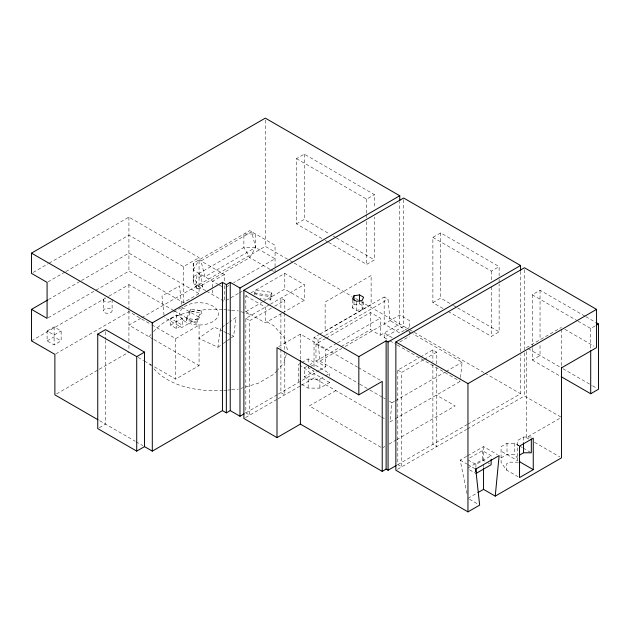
<?xml version="1.0" encoding="UTF-8"?>
<svg xmlns="http://www.w3.org/2000/svg" width="630" height="630" viewBox="0 0 630 630"><rect width="100%" height="100%" fill="white"/><g stroke="black" fill="none" stroke-linecap="round" stroke-linejoin="round"><path stroke-width="0.47" stroke-dasharray="3.15 2.36" d="M205.821 290.776L193.221 283.5L193.221 276.751L243.881 247.503L255.575 247.503L275.058 258.757L233.683 282.642M218.468 284.579L193.221 270.002L193.221 263.253L249.724 230.627L275.058 245.251L275.058 268.396M407.83 330.907L390.017 320.623L388.064 299.25L384.166 296.998L384.166 324.001L399.759 333.002L409.5 327.372M197.781 288.737L196.284 287.981L195.639 286.886L196.97 275.806L197.67 274.948L199.623 274.68L201.206 275.688L202.577 286.886L201.561 288.304L199.112 288.886L197.781 288.737L197.867 286.784M196.654 288.304L196.812 286.374M394.498 401.279L391.962 402.743L390.017 421.872L394.199 419.454M395.041 418.966L460.16 381.37L460.451 378.504M460.546 377.543L462.105 362.25L412.918 333.845M223.146 331.278L214.428 327.151L198.71 338.231L217.901 347.303L220.405 328.411M231.257 337.885L233.612 336.223L236.116 317.331L229.832 321.765M286.264 354.564L284.02 362.738L277.696 369.897M201.254 275.924C200.647 277.546 197.379 277.562 196.97 275.806M186.504 318.268L190.788 309.046L201.435 310.692L201.435 312.945L197.151 322.158L186.504 320.512L186.504 318.268L197.151 319.914L201.435 310.692M186.504 320.512L190.788 311.299L190.788 309.046M254.449 294.808L254.449 293.013L255.875 289.942L271.845 292.407L271.845 296.911L270.42 299.982L260.103 298.384M271.845 292.407L270.42 295.486L270.42 299.982M363.612 301.762L363.612 306.259L362.124 309.472L356.556 310.33L352.485 307.983L353.981 304.77L353.981 301.171M193.221 270.002L199.064 259.875L224.398 274.507L224.398 282.216M195.639 286.886L195.906 286.122C197.584 284.413 201.718 284.303 202.577 286.886M149.05 336.743L150.972 334.569M153.531 331.663C170.1 312.905 199.104 308.227 222.981 309.519M277.066 370.613L273.9 374.196L258.142 383.3L240.999 388.34M221.973 327.301L225.123 325.088M225.902 324.529L229.044 322.316M217.901 347.303L222.611 343.98M223.398 343.421L226.54 341.208M227.328 340.657L230.47 338.436M33.177 272.412L48.282 263.686M49.116 263.206L128.922 217.13L199.064 257.631L199.064 293.627L183.48 302.628L128.922 271.128L47.943 317.882M47.943 281.886L64.992 272.042M65.843 271.546L128.922 235.132L183.48 266.624L199.064 257.631M48.447 299.596L80.632 281.004M81.483 280.515L128.922 253.126L199.064 293.627M321.843 238.518L296.486 223.878L296.486 158.634L304.282 154.137L374.425 194.631L374.425 208.262M47.1 330.978L54.117 326.931L61.134 330.978L61.134 340.885L54.117 344.933L47.1 340.885L47.1 330.978L54.117 335.034L61.134 330.978M31.5 340.877L108.116 296.643M108.943 296.163L128.922 284.626L173.715 310.488M47.1 340.885L54.117 336.829L61.134 340.885M55.731 353.879L128.922 311.622L151.027 324.387M296.486 223.878L304.282 219.382L329.64 234.021M140.86 318.237L128.922 325.127L153.145 339.113M141.711 317.74L265.317 246.377L289.139 260.135M224.398 274.507L212.704 281.256L212.704 288.965M296.486 158.634L366.636 199.135L374.425 194.631M173.455 312.102L177.629 309.692M178.463 309.212L180.968 307.771M170.596 318.386L176.447 315.008L182.29 318.386L182.29 325.135L176.447 328.514L170.596 325.135L170.596 318.386L182.29 325.135M226.083 287.028L229.462 285.075M170.596 325.135L182.29 318.386M56.566 393.9L98.469 369.708M99.264 369.243L128.922 352.123M226.083 300.526L238.754 293.218M239.597 292.73L242.125 291.265M281.523 313.519L265.317 322.875L245.826 311.63L245.826 295.88L250.063 293.43M250.913 292.942L284.799 273.381L304.282 284.626L304.282 300.376L282.366 313.031M151.877 324.883L175.683 338.625L199.064 325.127L199.064 365.62L175.683 379.118L153.531 366.329M245.826 311.63L261.891 302.353M262.702 301.888L284.799 289.131L304.282 300.376M271.435 308.086L249.724 320.623L249.724 415.123L245.826 412.87L245.826 318.37L270.05 304.392M270.396 304.195L304.282 284.626M274.774 306.164L284.799 300.376L284.799 312.189M328.6 242.424L366.636 264.38L374.425 259.875L374.425 217.027M99.304 427.723L105.541 424.116L105.541 340.452M443.048 308.495L432.881 302.628L432.881 237.376L440.677 232.88L499.125 266.624L499.125 278.31M278.673 346.657L300.384 334.12L357.501 367.101M314.023 366.747L314.023 337.499L319.071 334.585M319.914 334.097L384.166 296.998M314.023 337.499L317.922 339.751L324.686 335.845M325.529 335.357L388.064 299.25M336.735 343.287L325.718 349.65L325.718 366.747L315.976 361.124L315.976 344.027L325.348 338.609M326.206 338.121L370.534 312.527L380.276 318.15L380.276 335.247L370.534 329.624L340.641 346.878M300.384 363.376L298.439 364.494L298.439 382.497L300.872 383.906M301.833 362.541L308.18 358.872L314.023 362.25L309.968 364.589M337.578 342.799L380.276 318.15M306.716 366.463L304.282 367.873L300.108 365.463M315.976 361.124L339.791 347.374M308.18 365.172L308.18 367.873L314.023 364.494L329.616 373.495L329.616 376.197M317.922 339.751L319.875 361.124L341.846 348.437M345.224 346.484L399.759 315L409.5 320.623L409.5 327.828M310.519 373.275L304.282 367.873L304.282 376.874L314.023 371.251L308.18 367.873M432.881 302.628L440.677 298.124L452.537 304.975M245.826 412.87L277.562 394.553M278.397 394.065L318.953 370.653M319.796 370.164L325.718 366.747M380.276 335.247L399.759 324.001L399.759 201.632M432.881 237.376L491.337 271.128L499.125 266.624M245.55 417.533L277.287 399.207M278.121 398.727L300.668 385.71M301.502 385.229L314.023 378L380.803 416.548M392.191 337.633L384.166 333.002L384.174 337.499L403.657 326.253L403.657 198.986M304.282 376.874L308.18 379.118L319.875 379.118L324.741 376.307M325.552 375.842L329.616 373.495M301.683 384.371L308.18 388.119L319.875 388.119L329.616 382.497L329.616 379.795M399.759 341.995L409.5 336.373M335.861 390.608L309.338 405.917L382.245 448.009M423.415 359.832L401.704 372.369L401.704 466.869L397.806 464.617L397.806 370.125L419.517 357.588M420.352 357.108L432.881 349.87L436.779 352.123L436.779 363.935M532.255 347.335L532.255 294.753L540.044 290.249L584.947 316.173M424.25 359.352L436.779 352.123M448.127 311.433L491.337 336.373L499.125 331.876L499.125 284.154M395.341 400.79L445.205 372.007M446.048 371.519L462.105 362.25M526.404 347.626L561.48 327.372M532.255 348.311L532.255 359.998L540.044 355.501L540.044 343.815M383.095 447.52L384.788 446.536M389.025 444.095L395.813 440.173M396.656 439.685L455.151 405.917L436.401 395.089M578.001 321.158L590.704 328.498L595.381 325.797M397.806 464.617L466.932 424.707M467.783 424.218L520.561 393.742L520.561 354.588M397.53 469.279L466.57 429.416M467.421 428.928L524.459 395.994L561.48 417.367M466.98 493.581L460.16 460.113L466.838 456.262M467.673 455.773L483.541 446.615L497.487 454.671M469.704 457.978L482.375 450.67L491.14 455.726L491.14 458.427M519.002 445.67L514.797 443.244L507 443.244L501.078 446.662L501.078 462.412L506.591 470.09L517.931 476.642M468.019 467.956L482.375 459.664L487.155 462.428M467.972 459.9L475.941 464.507L491.14 455.726M531.318 437.031L523.522 437.031L517.6 440.449L517.6 460.703L501.078 451.159M526.404 351.532L526.404 437.622L559.81 418.336M501.078 457.916L507 454.49L514.797 454.49L518.033 459.01M467.956 498.362L477.115 493.077M353.981 304.77L359.541 303.904L363.612 306.259M222.981 390.537C199.135 391.828 170.195 387.159 153.61 368.479M223.934 390.45L226.808 390.19M227.761 390.096L230.635 389.836M231.596 389.75L238.29 389.135M518.466 462.176L509.284 462.176L506.591 463.727L506.591 470.09M223.934 309.606L226.808 309.865M227.761 309.952L230.635 310.22M231.596 310.307L238.29 310.921M254.449 293.013L270.42 295.486L271.845 296.911L255.875 294.438L255.875 289.942M190.788 311.299L201.435 312.945M241.046 311.732L251.165 314.709M224.02 331.687L226.635 332.923M227.509 333.341L230.997 334.987M231.871 335.396L233.612 336.223M585.79 316.662L595.114 322.04M532.255 294.753L577.151 320.67M564.819 329.301L594.003 346.154M333.018 235.974L335.554 237.431M336.396 237.919L374.425 259.875M453.38 305.463L456.774 307.416M457.616 307.905L499.125 331.876M528.074 348.587L559.81 366.904M562.921 368.7L591.72 385.332M592.57 385.82L596.807 388.269M325.222 240.471L327.757 241.936M532.255 359.998L561.48 376.874M289.989 260.623L293.391 262.592M294.241 263.08L352.107 296.486M355.509 298.455L359.761 300.912M360.62 301.4L408.736 329.183M409.587 329.671L484.131 372.716M484.982 373.204L520.561 393.742M408.673 331.396L412.067 333.357M269.994 269.325L249.724 257.631L243.881 247.503L243.881 234.006L255.575 234.006L255.575 247.503L249.724 257.631L199.064 286.878L193.221 276.751M270.837 269.813L274.215 271.766M384.174 337.499L389.088 340.342M389.907 340.814L396.412 344.563M397.207 345.027L460.16 381.37M526.404 437.622L528.838 439.023M534.5 442.291L559.794 456.892M284.799 300.376L280.901 298.124L280.901 309.936M397.806 370.125L401.704 372.369M519.845 446.158L522.372 447.615M523.215 448.103L530.539 452.332M517.6 444.953L518.899 445.701M245.826 295.88L265.317 307.125L265.317 322.875M219.311 285.067L222.705 287.028M358.352 367.589L380.52 380.386M315.976 344.027L325.718 349.65M267.025 321.883L273.9 325.86L284.02 337.318L287.508 350.028M206.664 291.265L224.398 301.502L224.398 283.185M245.826 318.37L249.724 320.623M319.875 361.124L358.887 383.646M359.738 384.135L369.062 389.521M369.912 390.017L382.63 397.357M383.481 397.845L385.182 398.829M389.419 401.279L391.962 402.743M487.951 462.885L489.549 463.806M329.616 382.497L314.023 373.495L314.023 378M460.16 460.113L466.72 463.908M467.547 464.381L474.925 468.641M381.646 417.036L384.993 418.966M469.563 469.822L475.146 473.043M181.802 307.282L199.34 317.41L181.802 327.537L164.272 317.41M174.557 310.976L199.064 325.127M469.421 499.212L478.005 504.165M153.964 339.586L199.064 365.62M138.096 357.423L143.624 360.612M144.412 361.069L151.83 365.345M99.634 420.706L135.19 441.236M136.041 441.724L142.813 445.638M149.83 364.195L151.09 365.62M181.495 304.369L179.518 285.886L161.981 296.013L164.06 315.465M590.704 328.498L590.704 348.933M561.48 329.317L561.48 366.195M540.044 290.249L540.044 339.916M524.459 269.711L524.459 351.942M524.459 352.918L524.459 395.994M523.522 437.031L523.522 442.937M520.561 271.373L520.561 353.611M514.797 443.244L514.797 454.49M507 443.244L507 454.49M499.125 279.287L499.125 283.185M491.337 271.128L491.337 280.862M491.337 286.705L491.337 336.373M483.541 446.615L483.541 463.137M483.541 464.105L483.541 467.019M482.375 450.67L482.375 459.664M475.941 464.507L475.941 467.2M440.677 232.88L440.677 298.124M436.779 367.873L436.779 446.615L432.881 444.37L432.881 362.667M432.881 349.87L432.881 361.683M409.5 331.553L409.5 334.577M370.534 312.527L370.534 329.624M366.636 199.135L366.636 213.735M366.636 214.712L366.636 217.633M366.636 221.532L366.636 264.38M362.124 301.368L362.124 309.472M359.541 302.109L359.541 303.904M356.556 302.235L356.556 310.33M352.485 299.88L352.485 307.983M319.875 379.118L319.875 388.119M308.18 358.872L308.18 364.274M308.18 379.118L308.18 388.119M304.282 154.137L304.282 219.382M300.384 334.12L300.384 359.557M284.799 273.381L284.799 289.131M284.799 313.173L284.799 350.579M284.799 351.564L284.799 394.868L280.901 392.624L280.901 349.311M280.901 313.874L280.901 348.327M275.058 269.254L275.058 272.255M265.317 120.094L265.317 246.377M212.704 289.934L212.704 294.753M197.151 319.914L197.151 322.158M193.221 263.253L193.221 283.5M183.48 266.624L183.48 302.628M176.447 315.008L176.447 328.514M175.683 338.625L175.683 379.118M128.922 217.13L128.922 271.128M128.922 284.626L128.922 309.7M128.922 310.661L128.922 341.515M128.922 345.374L128.922 350.193M112.116 299.573L112.116 310.826A4.41 2.544 0 0 1 105.501 313.031A4.41 2.544 0 0 1 105.501 308.621A4.41 2.544 0 0 1 112.116 310.826M105.541 331.593L105.541 339.468M103.296 299.573L103.296 310.826M54.117 326.931L54.117 344.933M110.825 301.376A4.41 2.544 0 0 1 104.588 301.376A4.41 2.544 0 0 1 104.588 297.777M251.677 231.753L201.017 261.001L204.915 276.751L255.575 247.503L251.677 231.753M371.117 275.515L325.135 302.061L325.135 331.309L371.117 304.762L371.117 275.515M183.763 320.654A19.286 11.135 0 0 0 216.885 318.134A19.286 11.135 0 0 0 196.552 302.833A19.286 11.135 0 0 0 183.763 320.654"/><path stroke-width="0.94" d="M477.918 492.613L483.541 489.368L495.235 496.117L499.125 455.616L475.745 469.114L479.643 505.11L467.956 511.867L395.861 470.24L395.861 341.995L524.459 267.75L596.555 309.377L596.555 347.626L561.48 367.873M353.981 295.769L352.485 298.982L356.556 301.329L362.124 300.471L363.612 297.258L359.541 294.911L353.981 295.769L353.981 300.266M97.941 419.73L54.881 394.868L54.881 354.375L31.5 340.877L31.5 309.377L47.085 318.378L47.085 282.374L31.5 273.381L31.5 253.126L265.317 118.133L399.759 195.757L399.759 200.655M31.5 309.377L47.596 300.085M144.514 446.615L136.718 451.119L97.745 428.62L97.745 334.12L105.541 329.624L144.514 352.123L144.514 446.615L152.303 451.119L222.445 410.618L226.343 412.87L230.241 410.618L239.983 416.241L244.157 413.831M31.5 253.126L152.303 322.875L222.445 282.374L226.343 284.626L230.241 282.374L239.983 288.005L399.759 195.757M396.183 465.554L388.064 470.24L386.119 469.114L382.221 471.366L300.384 424.116L277.003 437.622L243.881 418.493L243.881 290.249L403.657 198.009L520.561 265.506L520.561 270.396M97.745 334.12L136.718 356.619L144.514 352.123M243.881 290.249L358.84 356.619L386.119 340.869L388.064 341.995L520.561 265.506M277.003 437.622L277.003 347.626L358.84 394.868L382.221 381.37L382.221 471.366M395.861 341.995L467.956 383.623L596.555 309.377M596.161 325.348L598.5 324.001L598.5 389.245L590.704 393.742L561.48 376.874M475.941 473.5L491.14 464.727L491.14 459.325M519.293 455.222L523.522 452.781L531.318 452.781L531.318 439M533.263 469.657L519.545 477.579L519.545 446.079L533.263 438.157L533.263 469.657L520.309 462.176L519.333 460.821M495.235 496.117L561.48 457.868L561.48 367.164M595.956 322.529L598.5 324.001M590.704 350.808L590.704 393.742M523.522 442.937L523.522 452.781M483.541 467.988L483.541 489.368M475.941 468.106L475.941 471.705M467.956 383.623L467.956 511.867M388.064 341.995L388.064 470.24M386.119 340.869L386.119 469.114M359.541 294.911L359.541 301.211M358.84 356.619L358.84 394.868M300.384 360.533L300.384 424.116M239.983 288.005L239.983 416.241M230.241 282.374L230.241 410.618M226.343 284.626L226.343 412.87M222.445 282.374L222.445 410.618M152.303 322.875L152.303 451.119M136.718 356.619L136.718 451.119"/></g></svg>
